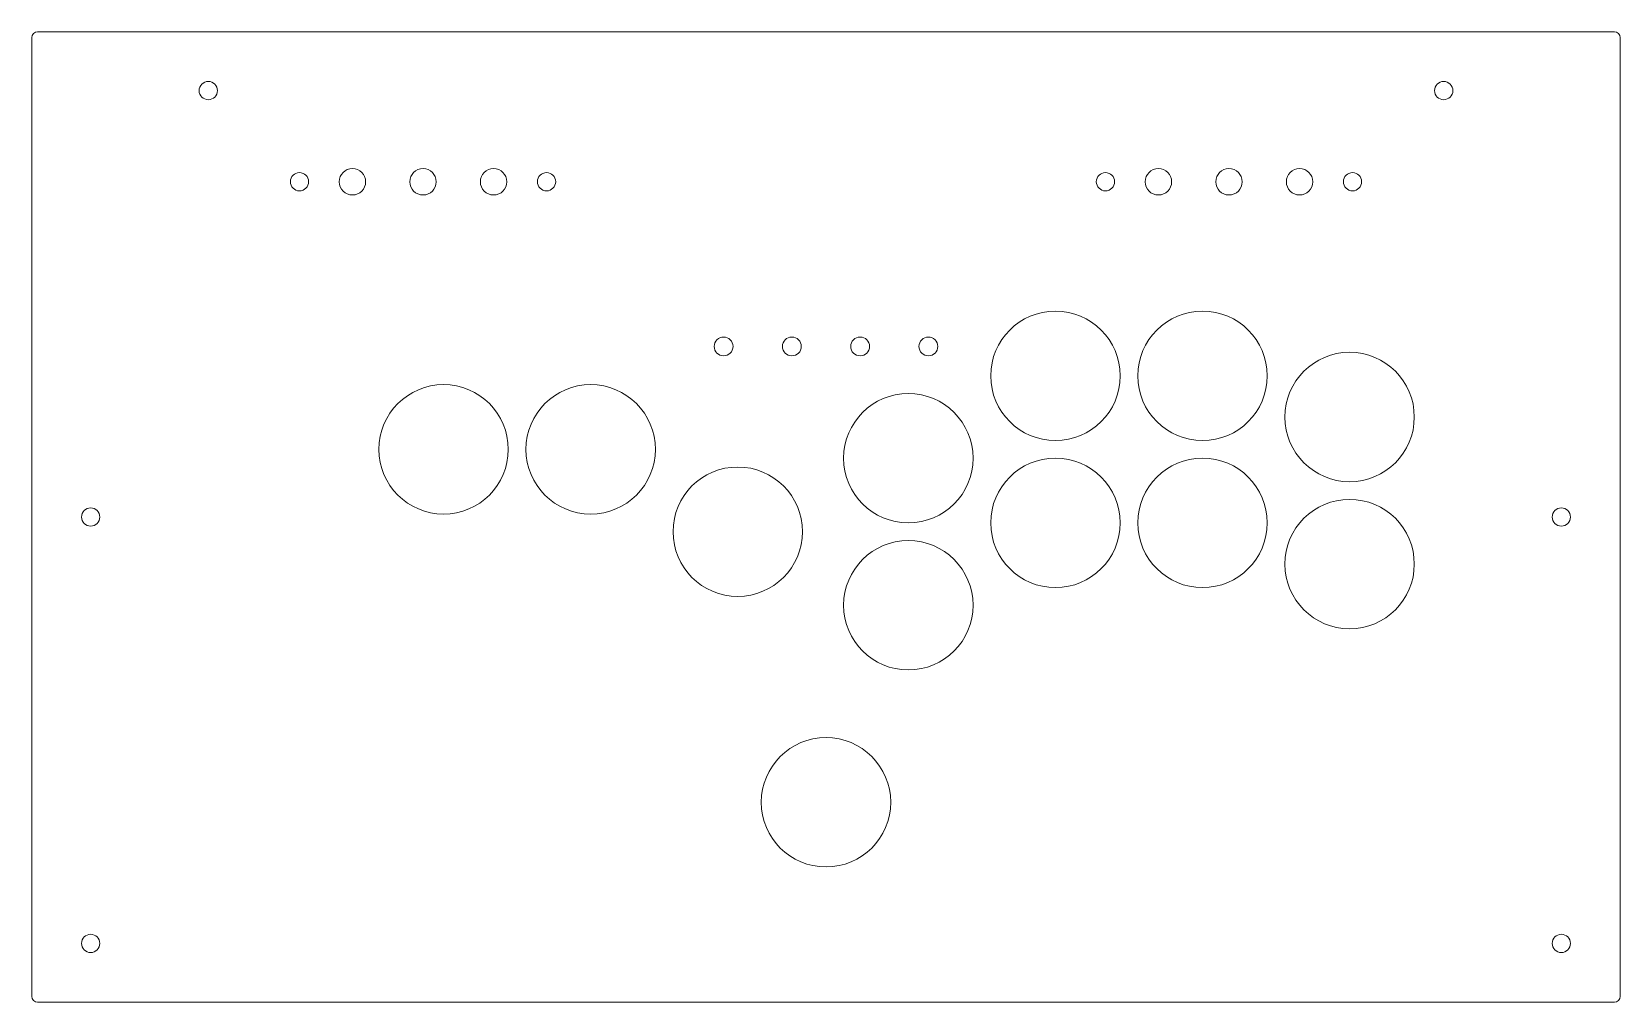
# Model space of a CAD drawing. Extents: x -135 to 135, y -82 to 82.
import ezdxf

# ---------------------------------------------------------------- set-up
doc = ezdxf.new("R2010")
doc.units = 0
doc.layers.get('0').update_dxf_attribs({"linetype": 'CONTINUOUS', "lineweight": 5, "true_color": 0xffffff})
doc.layers.add('Sketch001', color=7, linetype='CONTINUOUS', lineweight=5, true_color=0xffffff)

msp = doc.modelspace()

# ---------------------------------------------------------------- linework, layer by layer
for centre, start, end in [((-134, 81.5), 90, 180), ((134, 81.5), 0, 90), ((-134, -81.5), 180, 270), ((134, -81.5), 270, 0)]:
    msp.add_arc(centre, 1, start, end)
at = {"layer": 'Sketch001'}
for p, q in [((-135, 81.5), (-135, -81.5)), ((134, 82.5), (-134, 82.5)), ((135, -81.5), (135, 81.5)), ((-134, -82.5), (134, -82.5))]:
    msp.add_line(p, q, dxfattribs=at)
for centre, radius in [((-105, 72.5), 1.55), ((105, 72.5), 1.55), ((-89.5, 57), 1.55), ((-80.5, 57), 2.25), ((-68.5, 57), 2.25), ((-56.5, 57), 2.25), ((-47.5, 57), 1.55), ((47.5, 57), 1.55), ((56.5, 57), 2.25), ((68.5, 57), 2.25), ((80.5, 57), 2.25), ((89.5, 57), 1.55), ((39, 24), 11), ((64, 24), 11), ((-17.4, 29), 1.6), ((-5.8, 29), 1.6), ((5.8, 29), 1.6), ((17.4, 29), 1.6), ((89, 17), 11), ((-65, 11.5), 11), ((-40, 11.5), 11), ((14, 10), 11), ((-15, -2.5), 11), ((39, -1), 11), ((64, -1), 11), ((89, -8), 11), ((-125, 0), 1.55), ((125, 0), 1.55), ((14, -15), 11), ((0, -48.5), 11), ((-125, -72.5), 1.55), ((125, -72.5), 1.55)]:
    msp.add_circle(centre, radius, dxfattribs=at)

doc.saveas('drawing.dxf')
